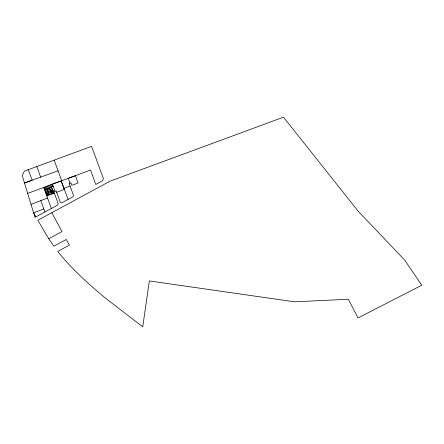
<?xml version="1.0" encoding="UTF-8"?>
<svg xmlns="http://www.w3.org/2000/svg" width="444" height="444" viewBox="0 0 444 444"><rect width="100%" height="100%" fill="white"/><g stroke="black" fill="none" stroke-linecap="round" stroke-linejoin="round"><path stroke-width="0.67" d="M70.03 183.178L68.21 178.349L75.391 175.685L78.061 182.984L71.873 185.337L70.94 182.834L69.114 183.522L73.482 195.26L72.883 196.859L61.738 202.891L60.367 202.375L56.061 190.82L53.78 191.669L58.253 203.685L57.737 205.056L34.987 217.371L34.443 215.584L34.804 215.396L33.683 213.087L22.2 175.497L24.387 171.134L91.569 146.359L103.424 178.51L102.57 180.791L95.754 184.476L90.576 170.052L27.667 193.395M48.735 238.767L53.857 246.192L66.289 239.46L69.358 245.144L57.787 251.404C71.484 268.909 88.262 283.699 105.217 297.963L142.74 326.812L149.339 280.941L294.511 301.82L348.385 299.25L357.981 317.954L421.8 285.22L404.773 260.201L358.186 211.205L283.488 117.188L110.223 181.085L37.823 220.274L48.735 238.767L62.016 231.579L51.798 212.704M31.013 204.357L47.552 198.018M44.439 189.649L53.202 186.33M45.532 191.148L52.109 188.656M45.466 192.391L52.653 189.666L54.046 193.301M48.39 192.208L50.672 191.342M46.57 193.884L53.147 191.392M48.945 193.678L46.664 194.544L45.804 192.263M51.227 192.813L53.508 191.952L52.647 189.671M63.93 188.312L70.041 186.003M56.621 192.319L64.341 189.41L61.161 180.958L68.115 199.439M28.233 169.719L32.201 180.231L24.481 182.967L58.075 170.812M43.839 208.985L33.583 212.77L35.903 216.872M43.579 187.362L46.798 195.932L54.346 193.196M55.067 191.186L52.325 184.049L61.71 180.758L54.179 160.151M51.887 184.221L52.747 186.502M50.744 184.649L51.609 186.93M49.606 185.081L50.466 187.362M51.504 190.104L52.37 192.385M51.765 193.534L49.861 188.511L47.12 189.544L49.023 194.572M48.463 185.514L49.328 187.795M50.366 190.532L51.532 193.623M47.325 185.947L48.185 188.228M46.182 186.38L47.047 188.661M48.085 191.397L49.251 194.489M45.044 186.813L45.904 189.094M46.942 191.83L47.808 194.111M43.901 187.24L44.766 189.521M40.77 200.56L44.933 211.988M46.798 195.932L51.354 208.514M36.835 166.544L40.681 177.228M51.576 187.24L44.999 189.732L47.103 195.299L53.685 192.807L51.576 187.24"/></g></svg>
